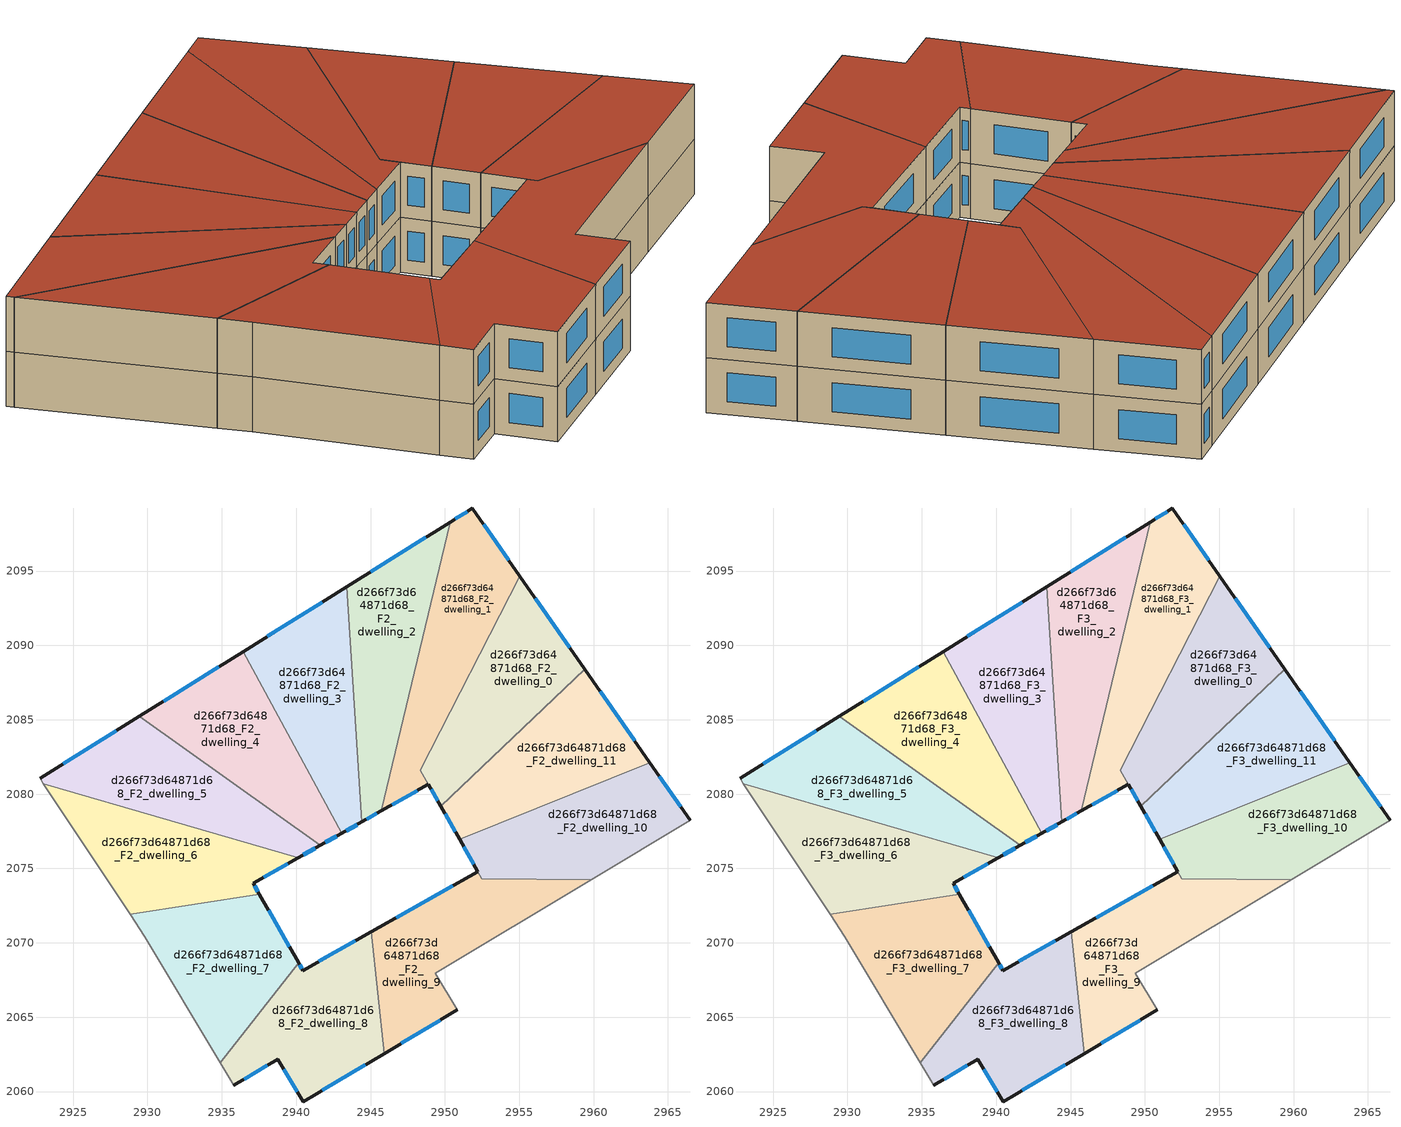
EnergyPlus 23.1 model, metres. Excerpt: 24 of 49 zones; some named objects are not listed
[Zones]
d266f73d64871d68_F2_dwelling_0
 floor to d266f73d64871d68_F1_dwelling_0 (EU_floor_Construction): 2955.05,2094.64 2959.41,2088.39 2949.72,2079.19 2948.36,2081.59 z6
 wall outside (EU_wall_Construction): 2959.41,2088.39 2955.05,2094.64 / 2948.89,2080.66 2949.72,2079.19 z6:9
 wall to d266f73d64871d68_F2_dwelling_11 (EU_wall_Construction): 2949.72,2079.19 2959.41,2088.39 z6:9
 wall to d266f73d64871d68_F2_dwelling_1 (EU_wall_Construction): 2955.05,2094.64 2948.36,2081.6 / 2948.36,2081.59 2948.89,2080.66 z6:9
 window (EU_Window_Construction): 2958.39,2089.85 2956.07,2093.17 / 2949.09,2080.31 2949.53,2079.54 z6.7:8.3
d266f73d64871d68_F2_dwelling_1
 floor to d266f73d64871d68_F1_dwelling_1 (EU_floor_Construction): 2951.85,2099.22 2955.05,2094.64 2948.36,2081.59 2948.89,2080.66 2945.73,2078.88 2950.35,2098.28 z6
 wall outside (EU_wall_Construction): 2955.05,2094.64 2951.85,2099.22 2950.35,2098.28 / 2945.73,2078.88 2948.89,2080.66 z6:9
 wall to d266f73d64871d68_F2_dwelling_2 (EU_wall_Construction): 2950.35,2098.28 2945.73,2078.88 z6:9
 window (EU_Window_Construction): 2951.5,2099 2950.7,2098.5 / 2954.3,2095.71 2952.61,2098.14 / 2946.47,2079.29 2948.15,2080.24 z6.7:8.3
d266f73d64871d68_F2_dwelling_10
 floor to d266f73d64871d68_F1_dwelling_10 (EU_floor_Construction): 2963.79,2082.11 2966.48,2078.25 2959.83,2074.26 2952.49,2074.33 2951,2076.95 z6
 wall outside (EU_wall_Construction): 2966.48,2078.25 2963.79,2082.11 / 2951,2076.95 2952.23,2074.79 z6:9
 wall to d266f73d64871d68_F2_dwelling_11 (EU_wall_Construction): 2963.79,2082.11 2951,2076.95 z6:9
 wall adiabatic (EU_wall_Construction): 2959.83,2074.26 2966.48,2078.25 z6:9
 wall to d266f73d64871d68_F2_dwelling_9 (EU_wall_Construction): 2952.23,2074.79 2952.49,2074.33 2959.83,2074.26 z6:9
 window (EU_Window_Construction): 2965.85,2079.15 2964.42,2081.2 / 2951.29,2076.44 2951.94,2075.3 z6.7:8.3
d266f73d64871d68_F2_dwelling_11
 floor to d266f73d64871d68_F1_dwelling_11 (EU_floor_Construction): 2959.41,2088.39 2963.79,2082.11 2951,2076.95 2949.72,2079.19 z6
 wall outside (EU_wall_Construction): 2949.72,2079.19 2951,2076.95 / 2963.79,2082.11 2959.41,2088.39 z6:9
 window (EU_Window_Construction): 2950.02,2078.67 2950.7,2077.48 / 2962.76,2083.59 2960.44,2086.91 z6.7:8.3
d266f73d64871d68_F2_dwelling_2
 floor to d266f73d64871d68_F1_dwelling_2 (EU_floor_Construction): 2950.35,2098.28 2945.73,2078.88 2944.42,2078.14 2943.4,2093.94 z6
 wall outside (EU_wall_Construction): 2944.42,2078.14 2945.73,2078.88 / 2950.35,2098.28 2943.4,2093.94 z6:9
 wall to d266f73d64871d68_F2_dwelling_3 (EU_wall_Construction): 2943.4,2093.94 2944.42,2078.14 z6:9
 window (EU_Window_Construction): 2944.73,2078.31 2945.43,2078.7 / 2948.71,2097.26 2945.03,2094.96 z6.7:8.3
d266f73d64871d68_F2_dwelling_3
 floor to d266f73d64871d68_F1_dwelling_3 (EU_floor_Construction): 2943.4,2093.94 2944.42,2078.14 2943.06,2077.37 2936.43,2089.59 z6
 wall outside (EU_wall_Construction): 2943.06,2077.37 2944.42,2078.14 / 2943.4,2093.94 2936.43,2089.59 z6:9
 wall to d266f73d64871d68_F2_dwelling_4 (EU_wall_Construction): 2936.43,2089.59 2943.06,2077.37 z6:9
 window (EU_Window_Construction): 2943.38,2077.55 2944.1,2077.95 / 2941.76,2092.92 2938.07,2090.61 z6.7:8.3
d266f73d64871d68_F2_dwelling_4
 floor to d266f73d64871d68_F1_dwelling_4 (EU_floor_Construction): 2936.43,2089.59 2943.06,2077.37 2941.63,2076.56 2929.46,2085.23 z6
 wall outside (EU_wall_Construction): 2941.63,2076.56 2943.06,2077.37 / 2936.43,2089.59 2929.46,2085.23 z6:9
 wall to d266f73d64871d68_F2_dwelling_5 (EU_wall_Construction): 2929.46,2085.23 2941.63,2076.56 z6:9
 window (EU_Window_Construction): 2941.97,2076.75 2942.72,2077.18 / 2934.8,2088.57 2931.1,2086.26 z6.7:8.3
d266f73d64871d68_F2_dwelling_5
 floor to d266f73d64871d68_F1_dwelling_5 (EU_floor_Construction): 2941.63,2076.56 2940.14,2075.72 2923.01,2080.71 2922.78,2081.06 2929.46,2085.23 z6
 wall outside (EU_wall_Construction): 2940.14,2075.72 2941.63,2076.56 / 2929.46,2085.23 2922.78,2081.06 z6:9
 wall to d266f73d64871d68_F2_dwelling_6 (EU_wall_Construction): 2923.01,2080.71 2940.14,2075.72 z6:9
 wall adiabatic (EU_wall_Construction): 2922.78,2081.06 2923.01,2080.71 z6:9
 window (EU_Window_Construction): 2940.49,2075.91 2941.28,2076.36 / 2927.89,2084.25 2924.35,2082.04 z6.7:8.3
d266f73d64871d68_F2_dwelling_6
 floor to d266f73d64871d68_F1_dwelling_6 (EU_floor_Construction): 2940.14,2075.72 2937.11,2074.01 2937.53,2073.28 2928.83,2071.92 2923.01,2080.71 z6
 wall outside (EU_wall_Construction): 2937.53,2073.28 2937.11,2074.01 2940.14,2075.72 z6:9
 wall to d266f73d64871d68_F2_dwelling_7 (EU_wall_Construction): 2928.83,2071.92 2937.53,2073.28 z6:9
 wall adiabatic (EU_wall_Construction): 2923.01,2080.71 2928.83,2071.92 z6:9
 window (EU_Window_Construction): 2937.82,2074.41 2939.43,2075.32 / 2937.43,2073.45 2937.21,2073.84 z6.7:8.3
d266f73d64871d68_F2_dwelling_7
 floor to d266f73d64871d68_F1_dwelling_7 (EU_floor_Construction): 2937.53,2073.28 2940.16,2068.64 2934.9,2061.94 2929.83,2070.42 2928.83,2071.92 z6
 wall outside (EU_wall_Construction): 2940.16,2068.64 2937.53,2073.28 z6:9
 wall to d266f73d64871d68_F2_dwelling_8 (EU_wall_Construction): 2934.9,2061.94 2940.16,2068.64 z6:9
 wall adiabatic (EU_wall_Construction): 2928.83,2071.92 2929.83,2070.42 2934.9,2061.94 z6:9
 window (EU_Window_Construction): 2939.54,2069.73 2938.15,2072.19 z6.7:8.3
d266f73d64871d68_F2_dwelling_8
 floor to d266f73d64871d68_F1_dwelling_8 (EU_floor_Construction): 2945.05,2070.74 2945.91,2062.55 2940.47,2059.31 2938.76,2062.17 2935.81,2060.42 2934.9,2061.94 2940.16,2068.64 2940.45,2068.13 z6
 wall outside (EU_wall_Construction): 2945.05,2070.74 2940.45,2068.13 2940.16,2068.64 / 2935.81,2060.42 2938.76,2062.17 2940.47,2059.31 2945.91,2062.55 z6:9
 wall to d266f73d64871d68_F2_dwelling_9 (EU_wall_Construction): 2945.91,2062.55 2945.05,2070.74 z6:9
 wall adiabatic (EU_wall_Construction): 2934.9,2061.94 2935.81,2060.42 z6:9
 window (EU_Window_Construction): 2940.38,2068.25 2940.23,2068.52 / 2943.97,2070.12 2941.53,2068.74 / 2941.74,2060.07 2944.63,2061.79 / 2939.16,2061.5 2940.07,2059.98 / 2936.5,2060.83 2938.07,2061.76 z6.7:8.3
d266f73d64871d68_F2_dwelling_9
 floor to d266f73d64871d68_F1_dwelling_9 (EU_floor_Construction): 2959.83,2074.26 2949.34,2067.97 2950.84,2065.49 2945.91,2062.55 2945.05,2070.74 2952.23,2074.79 2952.49,2074.33 z6
 wall outside (EU_wall_Construction): 2952.23,2074.79 2945.05,2070.74 / 2945.91,2062.55 2950.84,2065.49 z6:9
 wall adiabatic (EU_wall_Construction): 2950.84,2065.49 2949.34,2067.97 2959.83,2074.26 z6:9
 window (EU_Window_Construction): 2950.54,2073.84 2946.74,2071.69 / 2947.07,2063.24 2949.68,2064.8 z6.7:8.3
d266f73d64871d68_F3_dwelling_0
 floor to d266f73d64871d68_F2_dwelling_0 (EU_floor_Construction): 2955.05,2094.64 2959.41,2088.39 2949.72,2079.19 2948.36,2081.59 z9
 wall outside (EU_wall_Construction): 2959.41,2088.39 2955.05,2094.64 / 2948.89,2080.66 2949.72,2079.19 z9:12
 wall to d266f73d64871d68_F3_dwelling_11 (EU_wall_Construction): 2949.72,2079.19 2959.41,2088.39 z9:12
 wall to d266f73d64871d68_F3_dwelling_1 (EU_wall_Construction): 2955.05,2094.64 2948.36,2081.6 / 2948.36,2081.59 2948.89,2080.66 z9:12
 window (EU_Window_Construction): 2958.39,2089.85 2956.07,2093.17 / 2949.09,2080.31 2949.53,2079.54 z9.7:11.3
 roof outside (EU_roof_Construction): 2959.41,2088.39 2955.05,2094.64 2948.36,2081.6 2949.72,2079.19 z12
d266f73d64871d68_F3_dwelling_1
 floor to d266f73d64871d68_F2_dwelling_1 (EU_floor_Construction): 2951.85,2099.22 2955.05,2094.64 2948.36,2081.59 2948.89,2080.66 2945.73,2078.88 2950.35,2098.28 z9
 wall outside (EU_wall_Construction): 2955.05,2094.64 2951.85,2099.22 2950.35,2098.28 / 2945.73,2078.88 2948.89,2080.66 z9:12
 wall to d266f73d64871d68_F3_dwelling_2 (EU_wall_Construction): 2950.35,2098.28 2945.73,2078.88 z9:12
 window (EU_Window_Construction): 2951.5,2099 2950.7,2098.5 / 2954.3,2095.71 2952.61,2098.14 / 2946.47,2079.29 2948.15,2080.24 z9.7:11.3
 roof outside (EU_roof_Construction): 2948.89,2080.66 2948.36,2081.59 2955.05,2094.64 2951.85,2099.22 2950.35,2098.28 2945.73,2078.88 z12
d266f73d64871d68_F3_dwelling_10
 floor to d266f73d64871d68_F2_dwelling_10 (EU_floor_Construction): 2963.79,2082.11 2966.48,2078.25 2959.83,2074.26 2952.49,2074.33 2951,2076.95 z9
 wall outside (EU_wall_Construction): 2966.48,2078.25 2963.79,2082.11 / 2951,2076.95 2952.23,2074.79 z9:12
 wall to d266f73d64871d68_F3_dwelling_11 (EU_wall_Construction): 2963.79,2082.11 2951,2076.95 z9:12
 wall adiabatic (EU_wall_Construction): 2959.83,2074.26 2966.48,2078.25 z9:12
 wall to d266f73d64871d68_F3_dwelling_9 (EU_wall_Construction): 2952.23,2074.79 2952.49,2074.33 2959.83,2074.26 z9:12
 window (EU_Window_Construction): 2965.85,2079.15 2964.42,2081.2 / 2951.29,2076.44 2951.94,2075.3 z9.7:11.3
 roof outside (EU_roof_Construction): 2966.48,2078.25 2963.79,2082.11 2951,2076.95 2952.49,2074.33 2959.83,2074.26 z12
d266f73d64871d68_F3_dwelling_11
 floor to d266f73d64871d68_F2_dwelling_11 (EU_floor_Construction): 2959.41,2088.39 2963.79,2082.11 2951,2076.95 2949.72,2079.19 z9
 wall outside (EU_wall_Construction): 2949.72,2079.19 2951,2076.95 / 2963.79,2082.11 2959.41,2088.39 z9:12
 window (EU_Window_Construction): 2950.02,2078.67 2950.7,2077.48 / 2962.76,2083.59 2960.44,2086.91 z9.7:11.3
 roof outside (EU_roof_Construction): 2963.79,2082.11 2959.41,2088.39 2949.72,2079.19 2951,2076.95 z12
d266f73d64871d68_F3_dwelling_2
 floor to d266f73d64871d68_F2_dwelling_2 (EU_floor_Construction): 2950.35,2098.28 2945.73,2078.88 2944.42,2078.14 2943.4,2093.94 z9
 wall outside (EU_wall_Construction): 2944.42,2078.14 2945.73,2078.88 / 2950.35,2098.28 2943.4,2093.94 z9:12
 wall to d266f73d64871d68_F3_dwelling_3 (EU_wall_Construction): 2943.4,2093.94 2944.42,2078.14 z9:12
 window (EU_Window_Construction): 2944.73,2078.31 2945.43,2078.7 / 2948.71,2097.26 2945.03,2094.96 z9.7:11.3
 roof outside (EU_roof_Construction): 2945.73,2078.88 2950.35,2098.28 2943.4,2093.94 2944.42,2078.14 z12
d266f73d64871d68_F3_dwelling_3
 floor to d266f73d64871d68_F2_dwelling_3 (EU_floor_Construction): 2943.4,2093.94 2944.42,2078.14 2943.06,2077.37 2936.43,2089.59 z9
 wall outside (EU_wall_Construction): 2943.06,2077.37 2944.42,2078.14 / 2943.4,2093.94 2936.43,2089.59 z9:12
 wall to d266f73d64871d68_F3_dwelling_4 (EU_wall_Construction): 2936.43,2089.59 2943.06,2077.37 z9:12
 window (EU_Window_Construction): 2943.38,2077.55 2944.1,2077.95 / 2941.76,2092.92 2938.07,2090.61 z9.7:11.3
 roof outside (EU_roof_Construction): 2944.42,2078.14 2943.4,2093.94 2936.43,2089.59 2943.06,2077.37 z12
d266f73d64871d68_F3_dwelling_4
 floor to d266f73d64871d68_F2_dwelling_4 (EU_floor_Construction): 2936.43,2089.59 2943.06,2077.37 2941.63,2076.56 2929.46,2085.23 z9
 wall outside (EU_wall_Construction): 2941.63,2076.56 2943.06,2077.37 / 2936.43,2089.59 2929.46,2085.23 z9:12
 wall to d266f73d64871d68_F3_dwelling_5 (EU_wall_Construction): 2929.46,2085.23 2941.63,2076.56 z9:12
 window (EU_Window_Construction): 2941.97,2076.75 2942.72,2077.18 / 2934.8,2088.57 2931.1,2086.26 z9.7:11.3
 roof outside (EU_roof_Construction): 2943.06,2077.37 2936.43,2089.59 2929.46,2085.23 2941.63,2076.56 z12
d266f73d64871d68_F3_dwelling_5
 floor to d266f73d64871d68_F2_dwelling_5 (EU_floor_Construction): 2941.63,2076.56 2940.14,2075.72 2923.01,2080.71 2922.78,2081.06 2929.46,2085.23 z9
 wall outside (EU_wall_Construction): 2940.14,2075.72 2941.63,2076.56 / 2929.46,2085.23 2922.78,2081.06 z9:12
 wall to d266f73d64871d68_F3_dwelling_6 (EU_wall_Construction): 2923.01,2080.71 2940.14,2075.72 z9:12
 wall adiabatic (EU_wall_Construction): 2922.78,2081.06 2923.01,2080.71 z9:12
 window (EU_Window_Construction): 2940.49,2075.91 2941.28,2076.36 / 2927.89,2084.25 2924.35,2082.04 z9.7:11.3
 roof outside (EU_roof_Construction): 2941.63,2076.56 2929.46,2085.23 2922.78,2081.06 2923.01,2080.71 2940.14,2075.72 z12
d266f73d64871d68_F3_dwelling_6
 floor to d266f73d64871d68_F2_dwelling_6 (EU_floor_Construction): 2940.14,2075.72 2937.11,2074.01 2937.53,2073.28 2928.83,2071.92 2923.01,2080.71 z9
 wall outside (EU_wall_Construction): 2937.53,2073.28 2937.11,2074.01 2940.14,2075.72 z9:12
 wall to d266f73d64871d68_F3_dwelling_7 (EU_wall_Construction): 2928.83,2071.92 2937.53,2073.28 z9:12
 wall adiabatic (EU_wall_Construction): 2923.01,2080.71 2928.83,2071.92 z9:12
 window (EU_Window_Construction): 2937.82,2074.41 2939.43,2075.32 / 2937.43,2073.45 2937.21,2073.84 z9.7:11.3
 roof outside (EU_roof_Construction): 2937.53,2073.28 2937.11,2074.01 2940.14,2075.72 2923.01,2080.71 2928.83,2071.92 z12
d266f73d64871d68_F3_dwelling_7
 floor to d266f73d64871d68_F2_dwelling_7 (EU_floor_Construction): 2937.53,2073.28 2940.16,2068.64 2934.9,2061.94 2929.83,2070.42 2928.83,2071.92 z9
 wall outside (EU_wall_Construction): 2940.16,2068.64 2937.53,2073.28 z9:12
 wall to d266f73d64871d68_F3_dwelling_8 (EU_wall_Construction): 2934.9,2061.94 2940.16,2068.64 z9:12
 wall adiabatic (EU_wall_Construction): 2928.83,2071.92 2929.83,2070.42 2934.9,2061.94 z9:12
 window (EU_Window_Construction): 2939.54,2069.73 2938.15,2072.19 z9.7:11.3
 roof outside (EU_roof_Construction): 2934.9,2061.94 2940.16,2068.64 2937.53,2073.28 2928.83,2071.92 2929.83,2070.42 z12
d266f73d64871d68_F3_dwelling_8
 floor to d266f73d64871d68_F2_dwelling_8 (EU_floor_Construction): 2945.05,2070.74 2945.91,2062.55 2940.47,2059.31 2938.76,2062.17 2935.81,2060.42 2934.9,2061.94 2940.16,2068.64 2940.45,2068.13 z9
 wall outside (EU_wall_Construction): 2945.05,2070.74 2940.45,2068.13 2940.16,2068.64 / 2935.81,2060.42 2938.76,2062.17 2940.47,2059.31 2945.91,2062.55 z9:12
 wall to d266f73d64871d68_F3_dwelling_9 (EU_wall_Construction): 2945.91,2062.55 2945.05,2070.74 z9:12
 wall adiabatic (EU_wall_Construction): 2934.9,2061.94 2935.81,2060.42 z9:12
 window (EU_Window_Construction): 2940.38,2068.25 2940.23,2068.52 / 2943.97,2070.12 2941.53,2068.74 / 2941.74,2060.07 2944.63,2061.79 / 2939.16,2061.5 2940.07,2059.98 / 2936.5,2060.83 2938.07,2061.76 z9.7:11.3
 roof outside (EU_roof_Construction): 2945.91,2062.55 2945.05,2070.74 2940.45,2068.13 2940.16,2068.64 2934.9,2061.94 2935.81,2060.42 2938.76,2062.17 2940.47,2059.31 z12
d266f73d64871d68_F3_dwelling_9
 floor to d266f73d64871d68_F2_dwelling_9 (EU_floor_Construction): 2959.83,2074.26 2949.34,2067.97 2950.84,2065.49 2945.91,2062.55 2945.05,2070.74 2952.23,2074.79 2952.49,2074.33 z9
 wall outside (EU_wall_Construction): 2952.23,2074.79 2945.05,2070.74 / 2945.91,2062.55 2950.84,2065.49 z9:12
 wall adiabatic (EU_wall_Construction): 2950.84,2065.49 2949.34,2067.97 2959.83,2074.26 z9:12
 window (EU_Window_Construction): 2950.54,2073.84 2946.74,2071.69 / 2947.07,2063.24 2949.68,2064.8 z9.7:11.3
 roof outside (EU_roof_Construction): 2950.84,2065.49 2949.34,2067.97 2959.83,2074.26 2952.49,2074.33 2952.23,2074.79 2945.05,2070.74 2945.91,2062.55 z12
[Building]
EU S2 Campaign: North Axis=0; Terrain=City; Solar Distribution=FullExterior
[Site:Location]
Budapest.Ferenc.Liszt.Intl.AP: Latitude=47.437; Longitude=19.256; Time Zone=1; Elevation=185
[SizingPeriod:WeatherFileDays]
AnnualSizingPeriod: Begin Month=1; Begin Day of Month=1; End Month=12; End Day of Month=31; Day of Week for Start Day=Monday; Use Weather File Daylight Saving Period=No; Use Weather File Rain and Snow Indicators=No
[MATERIAL]
EU_InternalMass_Material: Roughness=MediumRough; Thickness=0.1; Conductivity=1; Density=1800; Specific Heat=900; Thermal Absorptance=0.9; Solar Absorptance=0.7; Visible Absorptance=0.7
[MATERIAL:NOMASS] Roughness=MediumRough; Thermal Absorptance=0.9; Solar Absorptance=0.7; Visible Absorptance=0.7
Name | Thermal Resistance
EU_wall_NoMass | 0.832559
EU_roof_NoMass | 1.39638
EU_floor_NoMass | 0.872794
[WINDOWMATERIAL:SIMPLEGLAZINGSYSTEM]
EU_Window_SimpleGlazing: UFactor=2.79869; Solar Heat Gain Coefficient=0.75; Visible Transmittance=0.75
[CONSTRUCTION]
EU_wall_Construction: EU_wall_NoMass
EU_roof_Construction: EU_roof_NoMass
EU_floor_Construction: EU_floor_NoMass
EU_Window_Construction: EU_Window_SimpleGlazing
EU_InternalMass_Construction: EU_InternalMass_Material
[ZONE] Type=1; Multiplier=1; Ceiling Height=autocalculate; Floor Area=autocalculate; Part of Total Floor Area=Yes
Name | Volume
d266f73d64871d68_F2_dwelling_0; d266f73d64871d68_F3_dwelling_0 | 201.723
d266f73d64871d68_F2_dwelling_1; d266f73d64871d68_F3_dwelling_1 | 206.985
d266f73d64871d68_F2_dwelling_10; d266f73d64871d68_F3_dwelling_10 | 203.572
d266f73d64871d68_F2_dwelling_11; d266f73d64871d68_F3_dwelling_11; d266f73d64871d68_F2_dwelling_3; d266f73d64871d68_F3_dwelling_3 | 204.405
d266f73d64871d68_F2_dwelling_2; d266f73d64871d68_F3_dwelling_2 | 204.351
d266f73d64871d68_F2_dwelling_4; d266f73d64871d68_F3_dwelling_4 | 204.378
d266f73d64871d68_F2_dwelling_5; d266f73d64871d68_F3_dwelling_5 | 204.383
d266f73d64871d68_F2_dwelling_6; d266f73d64871d68_F3_dwelling_6 | 204.333
d266f73d64871d68_F2_dwelling_7; d266f73d64871d68_F3_dwelling_7 | 204.384
d266f73d64871d68_F2_dwelling_8; d266f73d64871d68_F3_dwelling_8 | 204.394
d266f73d64871d68_F2_dwelling_9; d266f73d64871d68_F3_dwelling_9 | 205.102
[INTERNALMASS] Construction=EU_InternalMass_Construction
Name | Zone or ZoneList | Surface Area
d266f73d64871d68_F2_dwelling_0_EU_InternalMass | d266f73d64871d68_F2_dwelling_0 | 67.2453
d266f73d64871d68_F2_dwelling_1_EU_InternalMass | d266f73d64871d68_F2_dwelling_1 | 68.9945
d266f73d64871d68_F2_dwelling_2_EU_InternalMass | d266f73d64871d68_F2_dwelling_2 | 68.1169
d266f73d64871d68_F2_dwelling_3_EU_InternalMass | d266f73d64871d68_F2_dwelling_3 | 68.135
d266f73d64871d68_F2_dwelling_4_EU_InternalMass | d266f73d64871d68_F2_dwelling_4 | 68.1261
d266f73d64871d68_F2_dwelling_5_EU_InternalMass | d266f73d64871d68_F2_dwelling_5 | 68.1278
d266f73d64871d68_F2_dwelling_6_EU_InternalMass | d266f73d64871d68_F2_dwelling_6 | 68.1109
d266f73d64871d68_F2_dwelling_7_EU_InternalMass | d266f73d64871d68_F2_dwelling_7 | 68.128
d266f73d64871d68_F2_dwelling_8_EU_InternalMass | d266f73d64871d68_F2_dwelling_8 | 68.1316
d266f73d64871d68_F2_dwelling_9_EU_InternalMass | d266f73d64871d68_F2_dwelling_9 | 68.3698
d266f73d64871d68_F2_dwelling_10_EU_InternalMass | d266f73d64871d68_F2_dwelling_10 | 67.8566
d266f73d64871d68_F2_dwelling_11_EU_InternalMass | d266f73d64871d68_F2_dwelling_11 | 68.135
d266f73d64871d68_F3_dwelling_0_EU_InternalMass | d266f73d64871d68_F3_dwelling_0 | 67.2453
d266f73d64871d68_F3_dwelling_1_EU_InternalMass | d266f73d64871d68_F3_dwelling_1 | 68.9945
d266f73d64871d68_F3_dwelling_2_EU_InternalMass | d266f73d64871d68_F3_dwelling_2 | 68.1169
d266f73d64871d68_F3_dwelling_3_EU_InternalMass | d266f73d64871d68_F3_dwelling_3 | 68.135
d266f73d64871d68_F3_dwelling_4_EU_InternalMass | d266f73d64871d68_F3_dwelling_4 | 68.1261
d266f73d64871d68_F3_dwelling_5_EU_InternalMass | d266f73d64871d68_F3_dwelling_5 | 68.1278
d266f73d64871d68_F3_dwelling_6_EU_InternalMass | d266f73d64871d68_F3_dwelling_6 | 68.1109
d266f73d64871d68_F3_dwelling_7_EU_InternalMass | d266f73d64871d68_F3_dwelling_7 | 68.128
d266f73d64871d68_F3_dwelling_8_EU_InternalMass | d266f73d64871d68_F3_dwelling_8 | 68.1316
d266f73d64871d68_F3_dwelling_9_EU_InternalMass | d266f73d64871d68_F3_dwelling_9 | 68.3698
d266f73d64871d68_F3_dwelling_10_EU_InternalMass | d266f73d64871d68_F3_dwelling_10 | 67.8566
d266f73d64871d68_F3_dwelling_11_EU_InternalMass | d266f73d64871d68_F3_dwelling_11 | 68.135
[OTHEREQUIPMENT] Fuel Type=Electricity; Design Level Calculation Method=Watts/Area; Power per Zone Floor Area=1; Fraction Latent=0; Fraction Radiant=0; Fraction Lost=0; Carbon Dioxide Generation Rate=0; EndUse Subcategory=EU_Step8_InternalGains
Name | Zone or ZoneList or Space or SpaceList | Schedule
EU_Step8_InternalGain_d266f73d64871d68_F2_dwelling_0_f000 | d266f73d64871d68_F2_dwelling_0 | EU_Step8_GainSchedule_d266f73d64871d68_F2_dwelling_0_f000
EU_Step8_InternalGain_d266f73d64871d68_F2_dwelling_1_f000 | d266f73d64871d68_F2_dwelling_1 | EU_Step8_GainSchedule_d266f73d64871d68_F2_dwelling_1_f000
EU_Step8_InternalGain_d266f73d64871d68_F2_dwelling_2_f000 | d266f73d64871d68_F2_dwelling_2 | EU_Step8_GainSchedule_d266f73d64871d68_F2_dwelling_2_f000
EU_Step8_InternalGain_d266f73d64871d68_F2_dwelling_3_f000 | d266f73d64871d68_F2_dwelling_3 | EU_Step8_GainSchedule_d266f73d64871d68_F2_dwelling_3_f000
EU_Step8_InternalGain_d266f73d64871d68_F2_dwelling_4_f000 | d266f73d64871d68_F2_dwelling_4 | EU_Step8_GainSchedule_d266f73d64871d68_F2_dwelling_4_f000
EU_Step8_InternalGain_d266f73d64871d68_F2_dwelling_5_f000 | d266f73d64871d68_F2_dwelling_5 | EU_Step8_GainSchedule_d266f73d64871d68_F2_dwelling_5_f000
EU_Step8_InternalGain_d266f73d64871d68_F2_dwelling_6_f000 | d266f73d64871d68_F2_dwelling_6 | EU_Step8_GainSchedule_d266f73d64871d68_F2_dwelling_6_f000
EU_Step8_InternalGain_d266f73d64871d68_F2_dwelling_7_f000 | d266f73d64871d68_F2_dwelling_7 | EU_Step8_GainSchedule_d266f73d64871d68_F2_dwelling_7_f000
EU_Step8_InternalGain_d266f73d64871d68_F2_dwelling_8_f000 | d266f73d64871d68_F2_dwelling_8 | EU_Step8_GainSchedule_d266f73d64871d68_F2_dwelling_8_f000
EU_Step8_InternalGain_d266f73d64871d68_F2_dwelling_9_f000 | d266f73d64871d68_F2_dwelling_9 | EU_Step8_GainSchedule_d266f73d64871d68_F2_dwelling_9_f000
EU_Step8_InternalGain_d266f73d64871d68_F2_dwelling_10_f000 | d266f73d64871d68_F2_dwelling_10 | EU_Step8_GainSchedule_d266f73d64871d68_F2_dwelling_10_f000
EU_Step8_InternalGain_d266f73d64871d68_F2_dwelling_11_f000 | d266f73d64871d68_F2_dwelling_11 | EU_Step8_GainSchedule_d266f73d64871d68_F2_dwelling_11_f000
EU_Step8_InternalGain_d266f73d64871d68_F3_dwelling_0_f000 | d266f73d64871d68_F3_dwelling_0 | EU_Step8_GainSchedule_d266f73d64871d68_F3_dwelling_0_f000
EU_Step8_InternalGain_d266f73d64871d68_F3_dwelling_1_f000 | d266f73d64871d68_F3_dwelling_1 | EU_Step8_GainSchedule_d266f73d64871d68_F3_dwelling_1_f000
EU_Step8_InternalGain_d266f73d64871d68_F3_dwelling_2_f000 | d266f73d64871d68_F3_dwelling_2 | EU_Step8_GainSchedule_d266f73d64871d68_F3_dwelling_2_f000
EU_Step8_InternalGain_d266f73d64871d68_F3_dwelling_3_f000 | d266f73d64871d68_F3_dwelling_3 | EU_Step8_GainSchedule_d266f73d64871d68_F3_dwelling_3_f000
EU_Step8_InternalGain_d266f73d64871d68_F3_dwelling_4_f000 | d266f73d64871d68_F3_dwelling_4 | EU_Step8_GainSchedule_d266f73d64871d68_F3_dwelling_4_f000
EU_Step8_InternalGain_d266f73d64871d68_F3_dwelling_5_f000 | d266f73d64871d68_F3_dwelling_5 | EU_Step8_GainSchedule_d266f73d64871d68_F3_dwelling_5_f000
EU_Step8_InternalGain_d266f73d64871d68_F3_dwelling_6_f000 | d266f73d64871d68_F3_dwelling_6 | EU_Step8_GainSchedule_d266f73d64871d68_F3_dwelling_6_f000
EU_Step8_InternalGain_d266f73d64871d68_F3_dwelling_7_f000 | d266f73d64871d68_F3_dwelling_7 | EU_Step8_GainSchedule_d266f73d64871d68_F3_dwelling_7_f000
EU_Step8_InternalGain_d266f73d64871d68_F3_dwelling_8_f000 | d266f73d64871d68_F3_dwelling_8 | EU_Step8_GainSchedule_d266f73d64871d68_F3_dwelling_8_f000
EU_Step8_InternalGain_d266f73d64871d68_F3_dwelling_9_f000 | d266f73d64871d68_F3_dwelling_9 | EU_Step8_GainSchedule_d266f73d64871d68_F3_dwelling_9_f000
EU_Step8_InternalGain_d266f73d64871d68_F3_dwelling_10_f000 | d266f73d64871d68_F3_dwelling_10 | EU_Step8_GainSchedule_d266f73d64871d68_F3_dwelling_10_f000
EU_Step8_InternalGain_d266f73d64871d68_F3_dwelling_11_f000 | d266f73d64871d68_F3_dwelling_11 | EU_Step8_GainSchedule_d266f73d64871d68_F3_dwelling_11_f000
[ZONEVENTILATION:DESIGNFLOWRATE] Schedule=EU_AlwaysOn; Design Flow Rate Calculation Method=AirChanges/Hour; Air Changes per Hour=0.475469; Ventilation Type=Natural; Fan Pressure Rise=0; Fan Total Efficiency=1; Constant Term Coefficient=1; Temperature Term Coefficient=0; Velocity Term Coefficient=0; Velocity Squared Term Coefficient=0; Minimum Indoor Temperature=-100; Maximum Indoor Temperature=100; Delta Temperature=-100; Minimum Outdoor Temperature=-100; Maximum Outdoor Temperature=100; Maximum Wind Speed=40
Name | Zone or ZoneList or Space or SpaceList
EU_ConstantAir_d266f73d64871d68_F2_dwelling_0 | d266f73d64871d68_F2_dwelling_0
EU_ConstantAir_d266f73d64871d68_F2_dwelling_1 | d266f73d64871d68_F2_dwelling_1
EU_ConstantAir_d266f73d64871d68_F2_dwelling_2 | d266f73d64871d68_F2_dwelling_2
EU_ConstantAir_d266f73d64871d68_F2_dwelling_3 | d266f73d64871d68_F2_dwelling_3
EU_ConstantAir_d266f73d64871d68_F2_dwelling_4 | d266f73d64871d68_F2_dwelling_4
EU_ConstantAir_d266f73d64871d68_F2_dwelling_5 | d266f73d64871d68_F2_dwelling_5
EU_ConstantAir_d266f73d64871d68_F2_dwelling_6 | d266f73d64871d68_F2_dwelling_6
EU_ConstantAir_d266f73d64871d68_F2_dwelling_7 | d266f73d64871d68_F2_dwelling_7
EU_ConstantAir_d266f73d64871d68_F2_dwelling_8 | d266f73d64871d68_F2_dwelling_8
EU_ConstantAir_d266f73d64871d68_F2_dwelling_9 | d266f73d64871d68_F2_dwelling_9
EU_ConstantAir_d266f73d64871d68_F2_dwelling_10 | d266f73d64871d68_F2_dwelling_10
EU_ConstantAir_d266f73d64871d68_F2_dwelling_11 | d266f73d64871d68_F2_dwelling_11
EU_ConstantAir_d266f73d64871d68_F3_dwelling_0 | d266f73d64871d68_F3_dwelling_0
EU_ConstantAir_d266f73d64871d68_F3_dwelling_1 | d266f73d64871d68_F3_dwelling_1
EU_ConstantAir_d266f73d64871d68_F3_dwelling_2 | d266f73d64871d68_F3_dwelling_2
EU_ConstantAir_d266f73d64871d68_F3_dwelling_3 | d266f73d64871d68_F3_dwelling_3
EU_ConstantAir_d266f73d64871d68_F3_dwelling_4 | d266f73d64871d68_F3_dwelling_4
EU_ConstantAir_d266f73d64871d68_F3_dwelling_5 | d266f73d64871d68_F3_dwelling_5
EU_ConstantAir_d266f73d64871d68_F3_dwelling_6 | d266f73d64871d68_F3_dwelling_6
EU_ConstantAir_d266f73d64871d68_F3_dwelling_7 | d266f73d64871d68_F3_dwelling_7
EU_ConstantAir_d266f73d64871d68_F3_dwelling_8 | d266f73d64871d68_F3_dwelling_8
EU_ConstantAir_d266f73d64871d68_F3_dwelling_9 | d266f73d64871d68_F3_dwelling_9
EU_ConstantAir_d266f73d64871d68_F3_dwelling_10 | d266f73d64871d68_F3_dwelling_10
EU_ConstantAir_d266f73d64871d68_F3_dwelling_11 | d266f73d64871d68_F3_dwelling_11
[HVACTEMPLATE:ZONE:IDEALLOADSAIRSYSTEM] System Availability Schedule=EU_AlwaysOn; Maximum Heating Supply Air Temperature=50; Minimum Cooling Supply Air Temperature=13; Maximum Heating Supply Air Humidity Ratio=0.0156; Minimum Cooling Supply Air Humidity Ratio=0.0077; Heating Limit=NoLimit; Cooling Limit=NoLimit; Heating Availability Schedule=EU_AlwaysOn; Cooling Availability Schedule=EU_CoolingOff; Dehumidification Control Type=ConstantSensibleHeatRatio; Cooling Sensible Heat Ratio=0.7; Dehumidification Setpoint=60; Humidification Control Type=None; Humidification Setpoint=30; Outdoor Air Method=None; Outdoor Air Flow Rate per Person=0.00944; Outdoor Air Flow Rate per Zone Floor Area=0; Outdoor Air Flow Rate per Zone=0; Demand Controlled Ventilation Type=None; Outdoor Air Economizer Type=NoEconomizer; Heat Recovery Type=None; Sensible Heat Recovery Effectiveness=0.7; Latent Heat Recovery Effectiveness=0.65
Name | Template Thermostat
d266f73d64871d68_F2_dwelling_0 | EU_HeatOnly_d266f73d64871d68_F2_dwelling_0
d266f73d64871d68_F2_dwelling_1 | EU_HeatOnly_d266f73d64871d68_F2_dwelling_1
d266f73d64871d68_F2_dwelling_2 | EU_HeatOnly_d266f73d64871d68_F2_dwelling_2
d266f73d64871d68_F2_dwelling_3 | EU_HeatOnly_d266f73d64871d68_F2_dwelling_3
d266f73d64871d68_F2_dwelling_4 | EU_HeatOnly_d266f73d64871d68_F2_dwelling_4
d266f73d64871d68_F2_dwelling_5 | EU_HeatOnly_d266f73d64871d68_F2_dwelling_5
d266f73d64871d68_F2_dwelling_6 | EU_HeatOnly_d266f73d64871d68_F2_dwelling_6
d266f73d64871d68_F2_dwelling_7 | EU_HeatOnly_d266f73d64871d68_F2_dwelling_7
d266f73d64871d68_F2_dwelling_8 | EU_HeatOnly_d266f73d64871d68_F2_dwelling_8
d266f73d64871d68_F2_dwelling_9 | EU_HeatOnly_d266f73d64871d68_F2_dwelling_9
d266f73d64871d68_F2_dwelling_10 | EU_HeatOnly_d266f73d64871d68_F2_dwelling_10
d266f73d64871d68_F2_dwelling_11 | EU_HeatOnly_d266f73d64871d68_F2_dwelling_11
d266f73d64871d68_F3_dwelling_0 | EU_HeatOnly_d266f73d64871d68_F3_dwelling_0
d266f73d64871d68_F3_dwelling_1 | EU_HeatOnly_d266f73d64871d68_F3_dwelling_1
d266f73d64871d68_F3_dwelling_2 | EU_HeatOnly_d266f73d64871d68_F3_dwelling_2
d266f73d64871d68_F3_dwelling_3 | EU_HeatOnly_d266f73d64871d68_F3_dwelling_3
d266f73d64871d68_F3_dwelling_4 | EU_HeatOnly_d266f73d64871d68_F3_dwelling_4
d266f73d64871d68_F3_dwelling_5 | EU_HeatOnly_d266f73d64871d68_F3_dwelling_5
d266f73d64871d68_F3_dwelling_6 | EU_HeatOnly_d266f73d64871d68_F3_dwelling_6
d266f73d64871d68_F3_dwelling_7 | EU_HeatOnly_d266f73d64871d68_F3_dwelling_7
d266f73d64871d68_F3_dwelling_8 | EU_HeatOnly_d266f73d64871d68_F3_dwelling_8
d266f73d64871d68_F3_dwelling_9 | EU_HeatOnly_d266f73d64871d68_F3_dwelling_9
d266f73d64871d68_F3_dwelling_10 | EU_HeatOnly_d266f73d64871d68_F3_dwelling_10
d266f73d64871d68_F3_dwelling_11 | EU_HeatOnly_d266f73d64871d68_F3_dwelling_11
[SIZING:ZONE] Zone Cooling Design Supply Air Temperature Input Method=SupplyAirTemperature; Zone Cooling Design Supply Air Temperature=13; Zone Heating Design Supply Air Temperature Input Method=SupplyAirTemperature; Zone Heating Design Supply Air Temperature=50; Zone Cooling Design Supply Air Humidity Ratio=0.008; Zone Heating Design Supply Air Humidity Ratio=0.008; Cooling Design Air Flow Method=DesignDay; Cooling Design Air Flow Rate=0; Cooling Minimum Air Flow per Zone Floor Area=0.000762; Cooling Minimum Air Flow=0; Cooling Minimum Air Flow Fraction=0.2; Heating Design Air Flow Method=DesignDay; Heating Design Air Flow Rate=0; Heating Maximum Air Flow per Zone Floor Area=0.002032; Heating Maximum Air Flow=0.141576; Heating Maximum Air Flow Fraction=0.3; Account for Dedicated Outdoor Air System=No; Dedicated Outdoor Air System Control Strategy=NeutralSupplyAir; Dedicated Outdoor Air Low Setpoint Temperature for Design=autosize; Dedicated Outdoor Air High Setpoint Temperature for Design=autosize; Zone Load Sizing Method=Sensible Load Only No Latent Load; Zone Latent Cooling Design Supply Air Humidity Ratio Input Method=HumidityRatioDifference; Zone Cooling Design Supply Air Humidity Ratio Difference=0.005; Zone Latent Heating Design Supply Air Humidity Ratio Input Method=HumidityRatioDifference; Zone Humidification Design Supply Air Humidity Ratio Difference=0.005
d266f73d64871d68_F2_dwelling_0; d266f73d64871d68_F2_dwelling_1; d266f73d64871d68_F2_dwelling_2; d266f73d64871d68_F2_dwelling_3; d266f73d64871d68_F2_dwelling_4; d266f73d64871d68_F2_dwelling_5; d266f73d64871d68_F2_dwelling_6; d266f73d64871d68_F2_dwelling_7; d266f73d64871d68_F2_dwelling_8; d266f73d64871d68_F2_dwelling_9; d266f73d64871d68_F2_dwelling_10; d266f73d64871d68_F2_dwelling_11; d266f73d64871d68_F3_dwelling_0; d266f73d64871d68_F3_dwelling_1; d266f73d64871d68_F3_dwelling_2; d266f73d64871d68_F3_dwelling_3; d266f73d64871d68_F3_dwelling_4; d266f73d64871d68_F3_dwelling_5; d266f73d64871d68_F3_dwelling_6; d266f73d64871d68_F3_dwelling_7; d266f73d64871d68_F3_dwelling_8; d266f73d64871d68_F3_dwelling_9; d266f73d64871d68_F3_dwelling_10; d266f73d64871d68_F3_dwelling_11
[SCHEDULE:CONSTANT]
Name | Hourly Value
EU_AlwaysOn | 1
EU_CoolingOff | 0
[SCHEDULE:FILE] Column Number=1; Rows to Skip at Top=0; Number of Hours of Data=8760; Column Separator=Comma; Interpolate to Timestep=No; Minutes per Item=60; Adjust Schedule for Daylight Savings=Yes
Name | File
EU_Step8_GainSchedule_d266f73d64871d68_F2_dwelling_0_f000 | ../../schedules/d266f73d64871d68/d266f73d64871d68_F2_dwelling_0_f000_gain.csv
EU_Step8_GainSchedule_d266f73d64871d68_F2_dwelling_1_f000 | ../../schedules/d266f73d64871d68/d266f73d64871d68_F2_dwelling_1_f000_gain.csv
EU_Step8_GainSchedule_d266f73d64871d68_F2_dwelling_2_f000 | ../../schedules/d266f73d64871d68/d266f73d64871d68_F2_dwelling_2_f000_gain.csv
EU_Step8_GainSchedule_d266f73d64871d68_F2_dwelling_3_f000 | ../../schedules/d266f73d64871d68/d266f73d64871d68_F2_dwelling_3_f000_gain.csv
EU_Step8_GainSchedule_d266f73d64871d68_F2_dwelling_4_f000 | ../../schedules/d266f73d64871d68/d266f73d64871d68_F2_dwelling_4_f000_gain.csv
EU_Step8_GainSchedule_d266f73d64871d68_F2_dwelling_5_f000 | ../../schedules/d266f73d64871d68/d266f73d64871d68_F2_dwelling_5_f000_gain.csv
EU_Step8_GainSchedule_d266f73d64871d68_F2_dwelling_6_f000 | ../../schedules/d266f73d64871d68/d266f73d64871d68_F2_dwelling_6_f000_gain.csv
EU_Step8_GainSchedule_d266f73d64871d68_F2_dwelling_7_f000 | ../../schedules/d266f73d64871d68/d266f73d64871d68_F2_dwelling_7_f000_gain.csv
EU_Step8_GainSchedule_d266f73d64871d68_F2_dwelling_8_f000 | ../../schedules/d266f73d64871d68/d266f73d64871d68_F2_dwelling_8_f000_gain.csv
EU_Step8_GainSchedule_d266f73d64871d68_F2_dwelling_9_f000 | ../../schedules/d266f73d64871d68/d266f73d64871d68_F2_dwelling_9_f000_gain.csv
EU_Step8_GainSchedule_d266f73d64871d68_F2_dwelling_10_f000 | ../../schedules/d266f73d64871d68/d266f73d64871d68_F2_dwelling_10_f000_gain.csv
EU_Step8_GainSchedule_d266f73d64871d68_F2_dwelling_11_f000 | ../../schedules/d266f73d64871d68/d266f73d64871d68_F2_dwelling_11_f000_gain.csv
EU_Step8_GainSchedule_d266f73d64871d68_F3_dwelling_0_f000 | ../../schedules/d266f73d64871d68/d266f73d64871d68_F3_dwelling_0_f000_gain.csv
EU_Step8_GainSchedule_d266f73d64871d68_F3_dwelling_1_f000 | ../../schedules/d266f73d64871d68/d266f73d64871d68_F3_dwelling_1_f000_gain.csv
EU_Step8_GainSchedule_d266f73d64871d68_F3_dwelling_2_f000 | ../../schedules/d266f73d64871d68/d266f73d64871d68_F3_dwelling_2_f000_gain.csv
EU_Step8_GainSchedule_d266f73d64871d68_F3_dwelling_3_f000 | ../../schedules/d266f73d64871d68/d266f73d64871d68_F3_dwelling_3_f000_gain.csv
EU_Step8_GainSchedule_d266f73d64871d68_F3_dwelling_4_f000 | ../../schedules/d266f73d64871d68/d266f73d64871d68_F3_dwelling_4_f000_gain.csv
EU_Step8_GainSchedule_d266f73d64871d68_F3_dwelling_5_f000 | ../../schedules/d266f73d64871d68/d266f73d64871d68_F3_dwelling_5_f000_gain.csv
EU_Step8_GainSchedule_d266f73d64871d68_F3_dwelling_6_f000 | ../../schedules/d266f73d64871d68/d266f73d64871d68_F3_dwelling_6_f000_gain.csv
EU_Step8_GainSchedule_d266f73d64871d68_F3_dwelling_7_f000 | ../../schedules/d266f73d64871d68/d266f73d64871d68_F3_dwelling_7_f000_gain.csv
EU_Step8_GainSchedule_d266f73d64871d68_F3_dwelling_8_f000 | ../../schedules/d266f73d64871d68/d266f73d64871d68_F3_dwelling_8_f000_gain.csv
EU_Step8_GainSchedule_d266f73d64871d68_F3_dwelling_9_f000 | ../../schedules/d266f73d64871d68/d266f73d64871d68_F3_dwelling_9_f000_gain.csv
EU_Step8_GainSchedule_d266f73d64871d68_F3_dwelling_10_f000 | ../../schedules/d266f73d64871d68/d266f73d64871d68_F3_dwelling_10_f000_gain.csv
EU_Step8_GainSchedule_d266f73d64871d68_F3_dwelling_11_f000 | ../../schedules/d266f73d64871d68/d266f73d64871d68_F3_dwelling_11_f000_gain.csv
